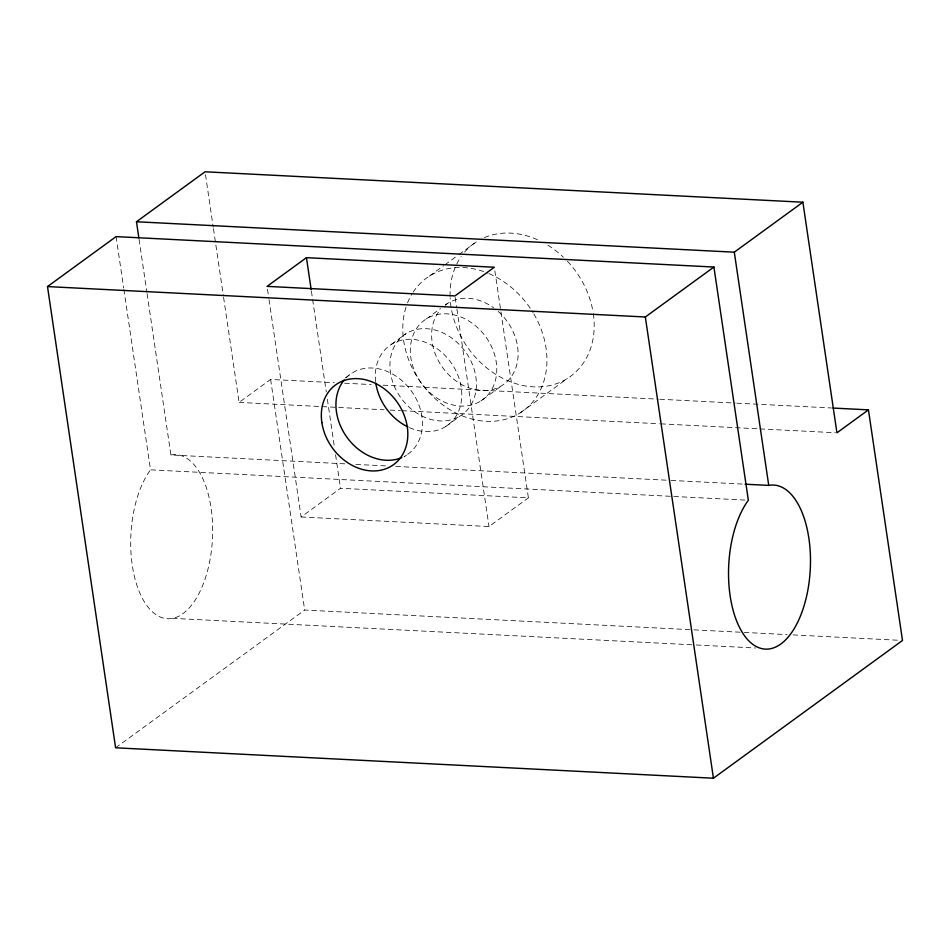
<?xml version="1.0" encoding="UTF-8"?>
<svg xmlns="http://www.w3.org/2000/svg" width="950" height="950" viewBox="0 0 950 950"><rect width="100%" height="100%" fill="white"/><g stroke="black" fill="none" stroke-linecap="round" stroke-linejoin="round"><path stroke-width="0.71" stroke-dasharray="4.75 3.56" d="M223.583 297.314L239.103 402.396L270.619 379.442L334.246 382.672M429.447 276.046L443.626 265.715M444.814 264.848L457.805 255.384M458.992 254.517L476.71 241.609A82.127 66.108 53.9 0 0 463.778 253.08M345.183 378.017L351.928 373.113M391.317 344.411L405.911 333.782M426.301 318.927L440.503 308.572M445.241 305.128L447.616 303.394M269.004 299.511L301.126 516.978L340.504 488.276L528.402 497.848L494.772 270.156M404.178 456.808L406.422 455.169M445.811 426.479L460.406 415.839A49.281 39.663 53.9 0 0 448.614 335.956A49.281 39.663 53.9 0 0 390.462 372.637A49.281 39.663 53.9 0 0 460.406 415.839M480.795 400.983A49.281 39.663 53.9 0 0 469.003 321.1A49.281 39.663 53.9 0 0 410.851 357.782A49.281 39.663 53.9 0 0 480.795 400.983L502.111 385.451M520.279 412.811L567.542 378.373M115.603 747.793L304.665 610.043L692.372 629.779M301.126 516.978L489.012 526.538L528.402 497.848M344.601 383.206L371.236 384.56M383.076 385.166L658.314 399.166M659.799 399.238L735.264 403.085M736.749 403.156L831.452 407.978M239.103 402.396L384.121 409.771M390.046 410.079L400.401 410.602M401.886 410.685L659.359 423.783M660.844 423.854L758.504 428.83M759.988 428.901L835.454 432.737M147.084 293.633L170.905 454.979L345.527 463.861M355.882 464.396L386.959 465.975M395.841 466.426L669.596 480.356M671.08 480.427L745.061 484.203M123.88 289.418L150.516 469.834L748.351 500.258M693.856 629.85L742.686 632.332M744.159 632.415L787.075 634.6M793.001 634.897L899.543 640.312M172.449 618.331L694.818 644.919M696.291 644.991L755.488 648.007M455.169 297.386L456.677 307.61M456.902 309.071L489.012 526.538M311.41 291.246L326.289 391.946M327.358 399.249L334.258 445.954M335.552 454.718L340.504 488.276M267.496 289.287L268.791 298.051M270.619 379.442L304.665 610.043M205.485 174.705L213.239 227.252M213.453 228.713L223.369 295.854M139.068 239.352L146.87 292.161M116.078 236.609L123.666 287.945M593.299 313.607A82.127 66.108 53.9 0 1 529.471 386.531A82.127 66.108 53.9 0 1 450.134 297.789M450.086 296.364A82.127 66.108 53.9 0 1 461.142 256.571M484.405 237.583A82.127 66.108 53.9 0 1 537.558 239.756M547.889 245.231A82.127 66.108 53.9 0 1 563.409 257.224M567.411 261.226A82.127 66.108 53.9 0 1 593.073 312.182M170.905 454.979A82.127 40.826 -87.1 0 1 210.461 557.246A82.127 40.826 -87.1 0 1 145.932 604.259A82.127 40.826 -87.1 0 1 150.516 469.834M498.18 311.422A49.281 39.663 53.9 0 1 510.827 377.352A49.281 39.663 53.9 0 1 450.169 376.152A49.281 39.663 53.9 0 1 439.85 310.282M445.194 305.093A49.281 39.663 53.9 0 1 493.774 307.883M375.666 381.781A49.281 39.663 53.9 0 1 418.107 340.147A49.281 39.663 53.9 0 1 461.569 399.522A49.281 39.663 53.9 0 1 409.129 427.512M533.841 313.963A82.127 66.108 53.9 0 1 484.452 421.183A82.127 66.108 53.9 0 1 407.051 304.154M407.55 302.86A82.127 66.108 53.9 0 1 412.253 293.479M413.06 292.232A82.127 66.108 53.9 0 1 487.635 273.054M488.965 273.612A82.127 66.108 53.9 0 1 533.116 312.74M346.156 377.767A49.281 39.663 53.9 0 1 411.029 390.497A49.281 39.663 53.9 0 1 404.178 456.463"/><path stroke-width="1.43" d="M47.5 286.579L116.078 236.609L713.913 267.033L748.351 500.258A82.127 40.826 -87.1 0 0 743.755 634.671A82.127 40.826 -87.1 0 0 808.284 587.658A82.127 40.826 -87.1 0 0 768.74 485.402L734.303 252.178L802.881 202.208L836.938 432.82L868.443 409.866L902.5 640.466L713.438 778.216L115.603 747.793L47.5 286.579L645.335 316.991L713.913 267.033M138.854 237.892L136.468 221.754L205.058 171.784L802.881 202.208M306.458 257.676L267.069 286.366L454.955 295.925L494.344 267.235L306.458 257.676L311.196 289.786M136.468 221.754L734.303 252.178M832.936 408.049L868.443 409.866M745.061 484.203L768.74 485.402M645.335 316.991L713.438 778.216M407.894 426.93A49.281 39.663 53.9 0 1 375.856 383.277M401.803 457.579A49.281 39.663 53.9 0 1 347.451 437.962A49.281 39.663 53.9 0 1 344.161 379.988M321.872 422.608A49.281 39.663 53.9 0 0 391.827 465.809A49.281 39.663 53.9 0 0 380.036 385.926A49.281 39.663 53.9 0 0 321.872 422.608"/></g></svg>
